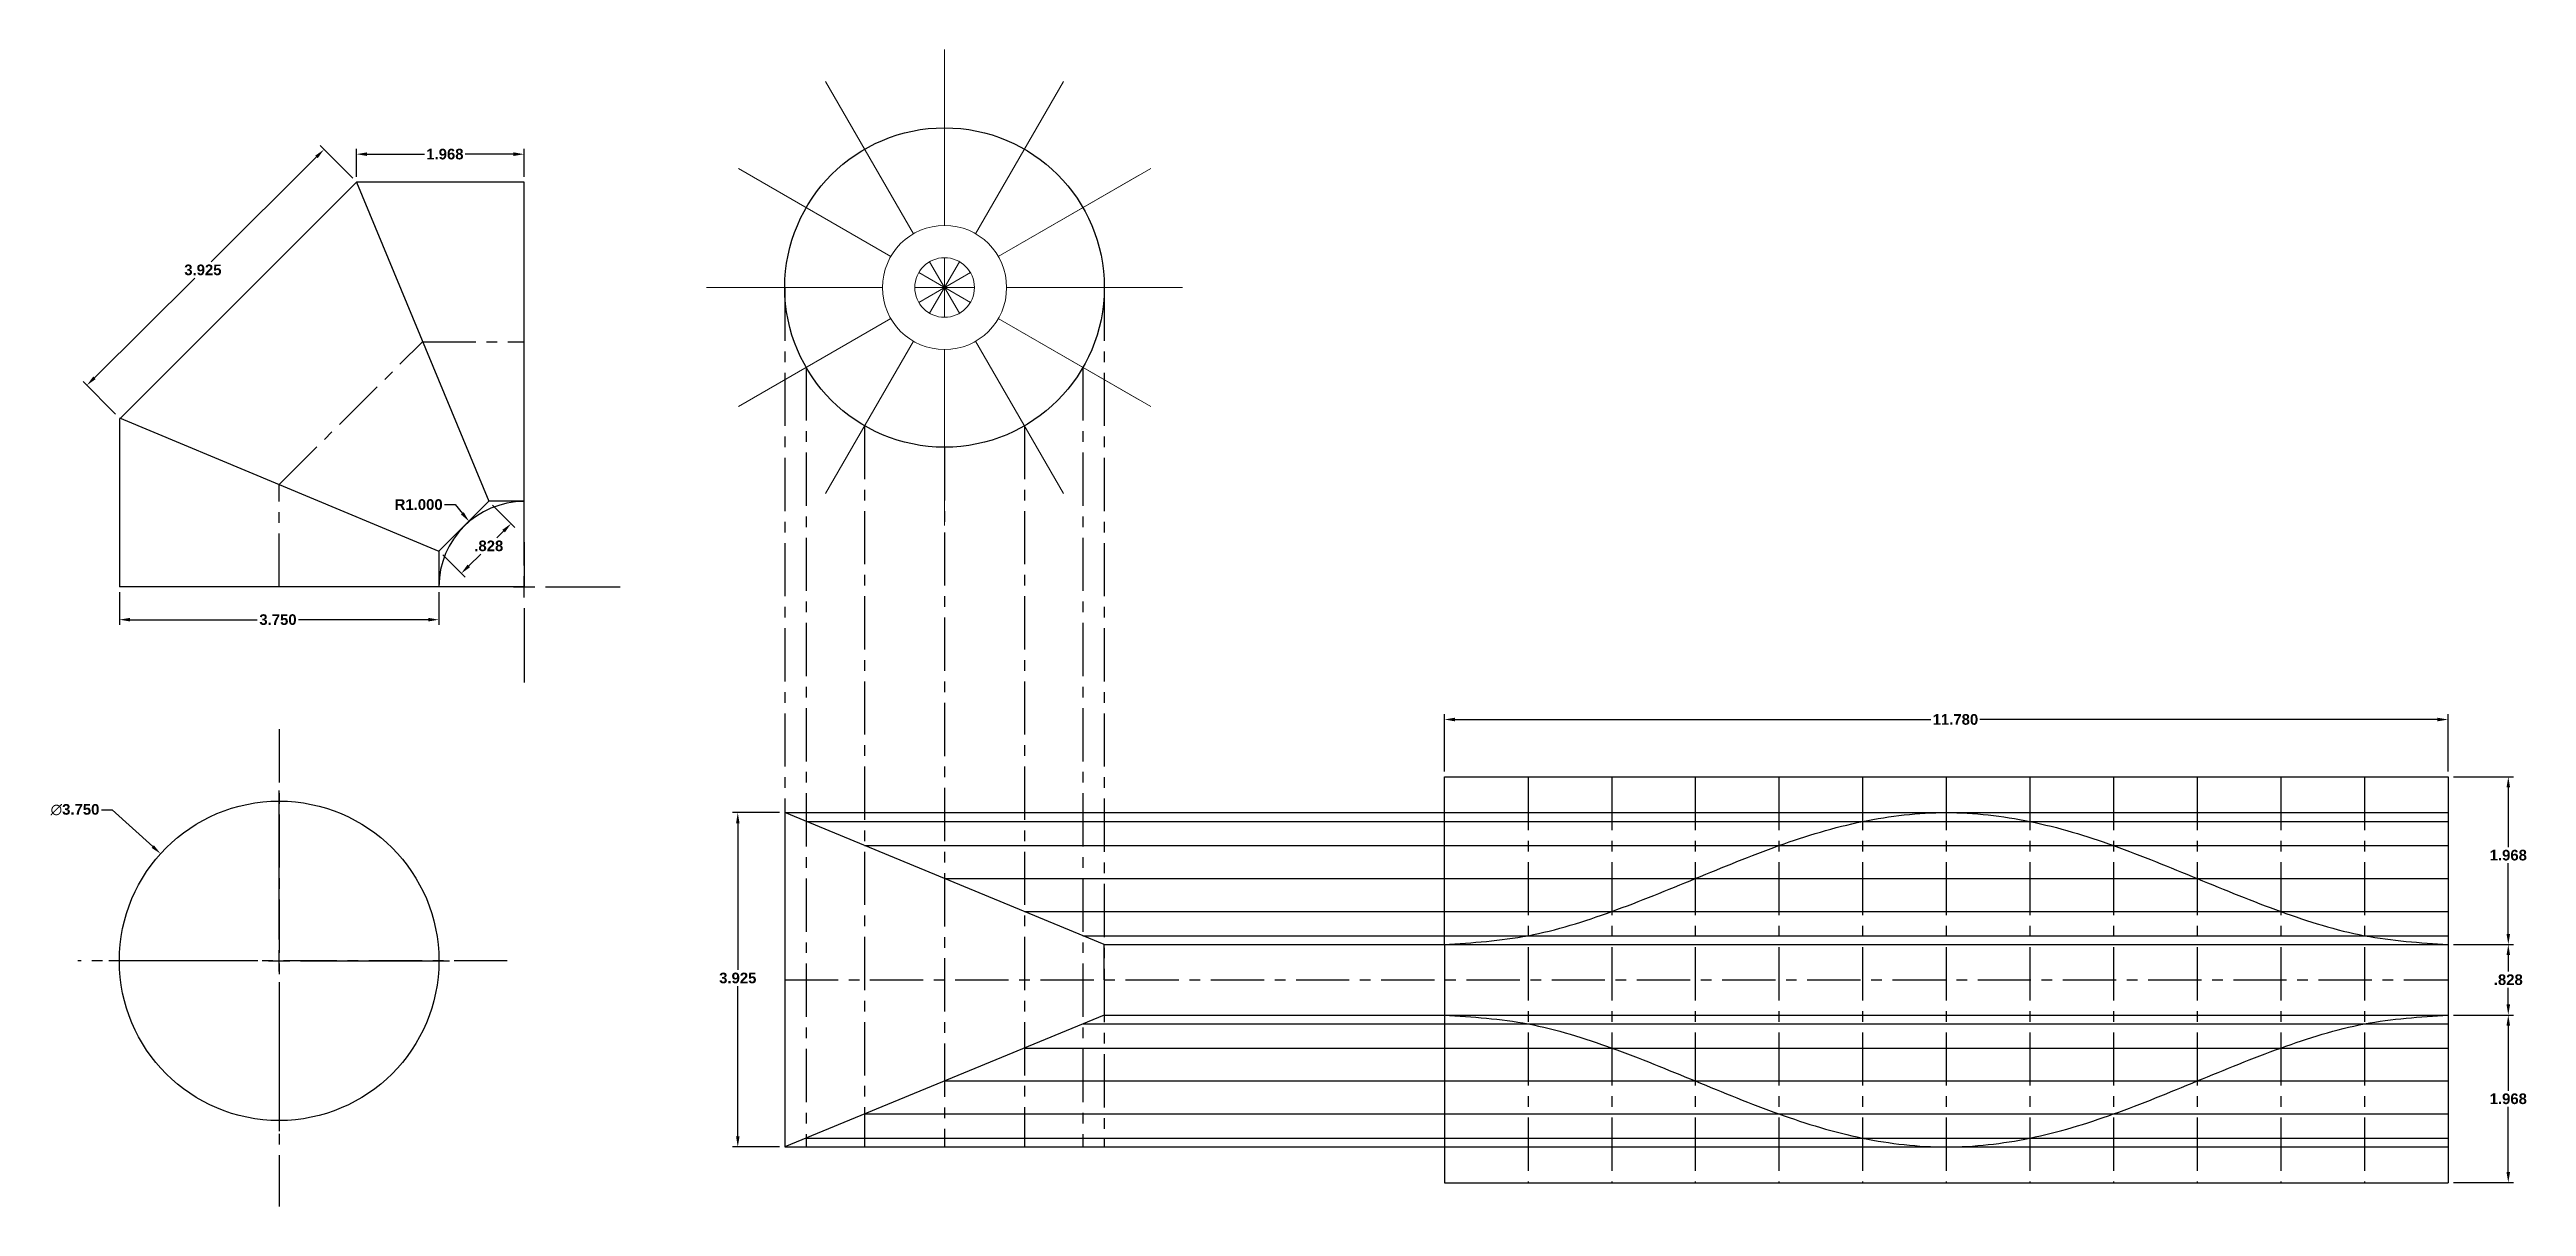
# Model space of a CAD drawing. Header units: inches. Extents: x -17.3 to 11.8, y -7.7 to 5.9.
import ezdxf

# ---------------------------------------------------------------- set-up
doc = ezdxf.new("R2010")
doc.units = ezdxf.units.IN
doc.header["$LTSCALE"] = 0.5
doc.header["$MEASUREMENT"] = 0
doc.linetypes.add('CENTER', pattern=[2, 1.25, -0.25, 0.25, -0.25])
doc.layers.add('center lines', color=2, linetype='CENTER', lineweight=25)
doc.layers.add('hatch', color=1, linetype='Continuous', lineweight=18)
doc.layers.add('conline', color=7, linetype='Continuous', lineweight=25, plot=False)
doc.layers.add('viewport', color=6, linetype='Continuous', lineweight=25, plot=False)
doc.styles.get("Standard").update_dxf_attribs({"font": 'arialbd.ttf'})
doc.dimstyles.new('ANSI', dxfattribs={"dimtxt": 0.125, "dimasz": 0.125, "dimexe": 0.0625, "dimexo": 0.0625, "dimgap": 0.03125, "dimtad": 0, "dimtih": 1, "dimtoh": 1, "dimdec": 3, "dimzin": 4, "dimdsep": 46, "dimtxsty": 'Standard', "dimcen": -0.125, "dimclrd": 256, "dimclre": 256, "dimclrt": 256, "dimadec": 0, "dimazin": 0, "dimtfac": 1, "dimtdec": 3, "dimtofl": 0, "dimtmove": 0, "dimatfit": 3, "dimfxl": 1, "dimtzin": 0, "dimlwd": -1, "dimlwe": -1, "dimarcsym": 0})

# ---------------------------------------------------------------- blocks, each defined once
blk = doc.blocks.new('*D6')
at = {"layer": 'conline', "transparency": 16777216}
for p, q in [((-16.441, -0.473), (-16.441, -0.86)), ((-12.691, -0.473), (-12.691, -0.86)), ((-16.316, -0.798), (-14.823, -0.798)), ((-12.816, -0.798), (-14.338, -0.798))]:
    blk.add_line(p, q, dxfattribs=at)
for points in [[(-16.316, -0.777), (-16.316, -0.819), (-16.441, -0.798)], [(-12.816, -0.777), (-12.816, -0.819), (-12.691, -0.798)]]:
    blk.add_solid(points, dxfattribs=at)
at = {"layer": 'Defpoints', "color": 0, "transparency": 16777216}
for p in [(-16.441, -0.411), (-12.691, -0.411), (-12.691, -0.798)]:
    blk.add_point(p, dxfattribs=at)
at = {"layer": 'conline', "transparency": 16777216, "insert": (-14.58, -0.798), "char_height": 0.125, "attachment_point": 5}
blk.add_mtext('3.750', dxfattribs=at)
blk = doc.blocks.new('*D7')
at = {"layer": 'conline', "transparency": 16777216}
for p, q in [((-13.703, 4.384), (-14.084, 4.767)), ((-14.129, 4.634), (-15.365, 3.403)), ((-16.734, 2.042), (-15.556, 3.213)), ((-16.485, 1.615), (-16.866, 1.998))]:
    blk.add_line(p, q, dxfattribs=at)
for points in [[(-14.143, 4.649), (-14.114, 4.619), (-14.04, 4.722)], [(-16.748, 2.057), (-16.719, 2.027), (-16.822, 1.954)]]:
    blk.add_solid(points, dxfattribs=at)
at = {"layer": 'Defpoints', "color": 0, "transparency": 16777216}
for p in [(-14.04, 4.722), (-13.659, 4.339), (-16.441, 1.571)]:
    blk.add_point(p, dxfattribs=at)
at = {"layer": 'conline', "transparency": 16777216, "insert": (-15.461, 3.308), "char_height": 0.125, "attachment_point": 5}
blk.add_mtext('3.925', dxfattribs=at)
blk = doc.blocks.new('*D9')
at = {"layer": 'conline', "transparency": 16777216}
for p, q in [((-13.659, 4.402), (-13.659, 4.729)), ((-13.534, 4.667), (-12.86, 4.667)), ((-11.816, 4.667), (-12.382, 4.667)), ((-11.691, 4.402), (-11.691, 4.729))]:
    blk.add_line(p, q, dxfattribs=at)
for points in [[(-13.534, 4.688), (-13.534, 4.646), (-13.659, 4.667)], [(-11.816, 4.688), (-11.816, 4.646), (-11.691, 4.667)]]:
    blk.add_solid(points, dxfattribs=at)
at = {"layer": 'Defpoints', "color": 0, "transparency": 16777216}
for p in [(-11.691, 4.667), (-13.659, 4.339), (-11.691, 4.339)]:
    blk.add_point(p, dxfattribs=at)
at = {"layer": 'conline', "transparency": 16777216, "insert": (-12.621, 4.667), "char_height": 0.125, "attachment_point": 5}
blk.add_mtext('1.968', dxfattribs=at)
blk = doc.blocks.new('*D14')
at = {"layer": 'conline', "transparency": 16777216}
for p, q in [((-12.061, 0.548), (-11.799, 0.286)), ((-11.932, 0.242), (-12.01, 0.164)), ((-12.647, -0.038), (-12.385, -0.3)), ((-12.341, -0.167), (-12.201, -0.027))]:
    blk.add_line(p, q, dxfattribs=at)
for points in [[(-11.947, 0.257), (-11.917, 0.227), (-11.844, 0.33)], [(-12.356, -0.152), (-12.326, -0.182), (-12.429, -0.255)]]:
    blk.add_solid(points, dxfattribs=at)
at = {"layer": 'Defpoints', "color": 0, "transparency": 16777216}
for p in [(-12.106, 0.592), (-11.844, 0.33), (-12.691, 0.006)]:
    blk.add_point(p, dxfattribs=at)
at = {"layer": 'conline', "transparency": 16777216, "insert": (-12.106, 0.068), "char_height": 0.125, "attachment_point": 5}
blk.add_mtext('.828', dxfattribs=at)
blk = doc.blocks.new('*D15')
at = {"layer": 'conline', "transparency": 16777216}
for p, q in [((-11.691, -0.161), (-11.691, 0.714)), ((-12.627, 0.553), (-12.502, 0.553)), ((-12.502, 0.553), (-12.416, 0.45)), ((-11.691, -0.536), (-11.691, -0.286)), ((-11.941, -0.411), (-12.816, -0.411)), ((-11.816, -0.411), (-11.566, -0.411)), ((-11.441, -0.411), (-10.566, -0.411)), ((-11.691, -0.661), (-11.691, -1.536))]:
    blk.add_line(p, q, dxfattribs=at)
blk.add_solid([(-12.4, 0.464), (-12.432, 0.437), (-12.335, 0.354)], dxfattribs=at)
at = {"layer": 'Defpoints', "color": 0, "transparency": 16777216}
for p in [(-12.335, 0.354), (-11.691, -0.411)]:
    blk.add_point(p, dxfattribs=at)
at = {"layer": 'conline', "transparency": 16777216, "insert": (-12.929, 0.553), "char_height": 0.125, "attachment_point": 5}
blk.add_mtext('R1.000', dxfattribs=at)
blk = doc.blocks.new('*D29')
at = {"layer": 'conline', "transparency": 16777216}
for p, q in [((10.951, -2.643), (11.657, -2.643)), ((11.594, -2.768), (11.594, -3.468)), ((11.594, -4.486), (11.594, -3.658)), ((10.951, -4.611), (11.657, -4.611))]:
    blk.add_line(p, q, dxfattribs=at)
for points in [[(11.573, -2.768), (11.615, -2.768), (11.594, -2.643)], [(11.573, -4.486), (11.615, -4.486), (11.594, -4.611)]]:
    blk.add_solid(points, dxfattribs=at)
at = {"layer": 'Defpoints', "color": 0, "transparency": 16777216}
for p in [(10.888, -2.643), (10.888, -4.611), (11.594, -4.611)]:
    blk.add_point(p, dxfattribs=at)
at = {"layer": 'conline', "transparency": 16777216, "insert": (11.594, -3.563), "char_height": 0.125, "attachment_point": 5}
blk.add_mtext('1.968', dxfattribs=at)
blk = doc.blocks.new('*D31')
at = {"layer": 'conline', "transparency": 16777216}
for p, q in [((10.951, -4.611), (11.657, -4.611)), ((11.594, -4.736), (11.594, -4.93)), ((11.594, -5.314), (11.594, -5.12)), ((10.951, -5.439), (11.657, -5.439))]:
    blk.add_line(p, q, dxfattribs=at)
for points in [[(11.573, -4.736), (11.615, -4.736), (11.594, -4.611)], [(11.573, -5.314), (11.615, -5.314), (11.594, -5.439)]]:
    blk.add_solid(points, dxfattribs=at)
at = {"layer": 'Defpoints', "color": 0, "transparency": 16777216}
for p in [(10.888, -4.611), (10.888, -5.439), (11.594, -5.439)]:
    blk.add_point(p, dxfattribs=at)
at = {"layer": 'conline', "transparency": 16777216, "insert": (11.594, -5.025), "char_height": 0.125, "attachment_point": 5}
blk.add_mtext('.828', dxfattribs=at)
blk = doc.blocks.new('*D32')
at = {"layer": 'conline', "transparency": 16777216}
for p, q in [((10.951, -5.439), (11.657, -5.439)), ((11.594, -5.564), (11.594, -6.328)), ((11.594, -7.282), (11.594, -6.518)), ((10.951, -7.407), (11.657, -7.407))]:
    blk.add_line(p, q, dxfattribs=at)
for points in [[(11.573, -5.564), (11.615, -5.564), (11.594, -5.439)], [(11.573, -7.282), (11.615, -7.282), (11.594, -7.407)]]:
    blk.add_solid(points, dxfattribs=at)
at = {"layer": 'Defpoints', "color": 0, "transparency": 16777216}
for p in [(10.888, -5.439), (10.888, -7.407), (11.594, -7.407)]:
    blk.add_point(p, dxfattribs=at)
at = {"layer": 'conline', "transparency": 16777216, "insert": (11.594, -6.423), "char_height": 0.125, "attachment_point": 5}
blk.add_mtext('1.968', dxfattribs=at)
blk = doc.blocks.new('*D33')
at = {"layer": 'conline', "transparency": 16777216}
for p, q in [((-0.892, -2.581), (-0.892, -1.907)), ((-0.767, -1.97), (4.818, -1.97)), ((10.763, -1.97), (5.393, -1.97)), ((10.888, -2.581), (10.888, -1.907))]:
    blk.add_line(p, q, dxfattribs=at)
for points in [[(-0.767, -1.949), (-0.767, -1.991), (-0.892, -1.97)], [(10.763, -1.949), (10.763, -1.991), (10.888, -1.97)]]:
    blk.add_solid(points, dxfattribs=at)
at = {"layer": 'Defpoints', "color": 0, "transparency": 16777216}
for p in [(10.888, -1.97), (-0.892, -2.643), (10.888, -2.643)]:
    blk.add_point(p, dxfattribs=at)
at = {"layer": 'conline', "transparency": 16777216, "insert": (5.106, -1.97), "char_height": 0.125, "attachment_point": 5}
blk.add_mtext('11.780', dxfattribs=at)
blk = doc.blocks.new('*D34')
at = {"layer": 'conline', "transparency": 16777216}
for p, q in [((-8.695, -3.063), (-9.246, -3.063)), ((-9.184, -3.188), (-9.184, -4.91)), ((-9.184, -6.863), (-9.184, -5.1)), ((-8.695, -6.988), (-9.246, -6.988))]:
    blk.add_line(p, q, dxfattribs=at)
for points in [[(-9.204, -3.188), (-9.163, -3.188), (-9.184, -3.063)], [(-9.204, -6.863), (-9.163, -6.863), (-9.184, -6.988)]]:
    blk.add_solid(points, dxfattribs=at)
at = {"layer": 'Defpoints', "color": 0, "transparency": 16777216}
for p in [(-8.632, -3.063), (-9.184, -6.988), (-8.632, -6.988)]:
    blk.add_point(p, dxfattribs=at)
at = {"layer": 'conline', "transparency": 16777216, "insert": (-9.184, -5.005), "char_height": 0.125, "attachment_point": 5}
blk.add_mtext('3.925', dxfattribs=at)
blk = doc.blocks.new('*D35')
at = {"layer": 'conline', "transparency": 16777216}
for p, q in [((-14.566, -4.553), (-14.566, -2.803)), ((-16.652, -3.029), (-16.527, -3.029)), ((-16.527, -3.029), (-16.05, -3.461)), ((-14.816, -4.803), (-16.566, -4.803)), ((-14.691, -4.803), (-14.441, -4.803)), ((-14.566, -4.928), (-14.566, -4.678)), ((-14.316, -4.803), (-12.566, -4.803)), ((-14.566, -5.053), (-14.566, -6.803))]:
    blk.add_line(p, q, dxfattribs=at)
blk.add_solid([(-16.036, -3.446), (-16.063, -3.477), (-15.957, -3.545)], dxfattribs=at)
at = {"layer": 'Defpoints', "color": 0, "transparency": 16777216}
for p in [(-15.957, -3.545), (-13.176, -6.061)]:
    blk.add_point(p, dxfattribs=at)
at = {"layer": 'conline', "transparency": 16777216, "insert": (-16.962, -3.029), "char_height": 0.125, "attachment_point": 5}
blk.add_mtext('∅3.750', dxfattribs=at)

msp = doc.modelspace()

# ---------------------------------------------------------------- linework, layer by layer
at = {"layer": 'center lines'}
for p, q in [((-8.6323, 3.1016), (-8.6323, -6.9878)), ((-4.8823, 3.1016), (-4.8823, -6.9878)), ((-14.5664, 0.7886), (-12.8822, 2.4658)), ((-12.8822, 2.4658), (-11.6914, 2.4658)), ((-8.3811, 2.1641), (-8.3811, -6.9878)), ((-5.1335, 2.1641), (-5.1335, -6.9878)), ((-7.6948, 1.4778), (-7.6948, -6.9878)), ((-5.8198, 1.4778), (-5.8198, -6.9878)), ((-6.7573, 1.2266), (-6.7573, -6.9878)), ((-14.5664, -0.4107), (-14.5664, 0.7886)), ((-14.5664, -2.0832), (-14.5664, -7.6867)), ((0.09, -2.6433), (0.09, -7.4073)), ((1.0717, -2.6433), (1.0717, -7.4073)), ((2.0534, -2.6433), (2.0534, -7.4073)), ((3.035, -2.6433), (3.035, -7.4073)), ((4.0167, -2.6433), (4.0167, -7.4073)), ((4.9984, -2.6433), (4.9984, -7.4073)), ((5.98, -2.6433), (5.98, -7.4073)), ((6.9617, -2.6433), (6.9617, -7.4073)), ((7.9434, -2.6433), (7.9434, -7.4073)), ((8.925, -2.6433), (8.925, -7.4073)), ((9.9067, -2.6433), (9.9067, -7.4073)), ((-11.8889, -4.8029), (-16.9291, -4.8029)), ((-8.6323, -5.0253), (10.8884, -5.0253))]:
    msp.add_line(p, q, dxfattribs=at)
at = {"layer": 'conline'}
for p, q in [((-11.6914, 0.1111), (-11.6914, 0.5922)), ((-11.6914, 0.1111), (-11.6914, -0.4107)), ((-11.6914, -0.4107), (-12.6914, -0.4107)), ((-11.6914, -0.4078), (-11.6914, -0.4107)), ((-8.6323, -3.0628), (10.8884, -3.0628)), ((-8.3811, -3.1665), (10.8884, -3.1665)), ((-7.6948, -3.4499), (10.8884, -3.4499)), ((-6.7573, -3.8371), (10.8884, -3.8371)), ((-5.8198, -4.2242), (10.8884, -4.2242)), ((-5.1335, -4.5076), (10.8884, -4.5076)), ((-4.8823, -4.6113), (10.8884, -4.6113)), ((-4.8823, -5.4393), (10.8884, -5.4393)), ((-5.1335, -5.543), (10.8884, -5.543)), ((-5.8198, -5.8264), (10.8884, -5.8264)), ((-6.7573, -6.2136), (10.8884, -6.2136)), ((-7.6948, -6.6007), (10.8884, -6.6007)), ((-8.3811, -6.8841), (10.8884, -6.8841)), ((-8.6323, -6.9878), (10.8884, -6.9878))]:
    msp.add_line(p, q, dxfattribs=at)
at = {"layer": 'hatch'}
for p, q in [((-6.7573, 3.8302), (-6.7573, 5.8956)), ((-6.7573, 5.7305), (-6.7573, 3.8302)), ((-6.7573, 3.8302), (-6.7573, 5.7305)), ((-7.1216, 3.7326), (-8.1543, 5.5212)), ((-8.0718, 5.3783), (-7.1216, 3.7326)), ((-6.3929, 3.7326), (-5.3603, 5.5212)), ((-5.4428, 5.3783), (-6.3929, 3.7326)), ((-7.3883, 3.4659), (-9.1769, 4.4986)), ((-9.034, 4.4161), (-7.3883, 3.4659)), ((-6.1262, 3.4659), (-4.3376, 4.4986)), ((-4.4805, 4.4161), (-6.1262, 3.4659)), ((-6.4544, 3.2765), (-7.0602, 2.9267)), ((-6.4544, 2.9267), (-7.0602, 3.2765)), ((-7.0602, 2.9267), (-6.4544, 3.2765)), ((-7.0602, 3.2765), (-6.4544, 2.9267)), ((-6.5824, 3.4045), (-6.9322, 2.7987)), ((-6.5824, 2.7987), (-6.9322, 3.4045)), ((-6.9322, 2.7987), (-6.5824, 3.4045)), ((-6.9322, 3.4045), (-6.5824, 2.7987)), ((-6.7573, 3.1016), (-6.7573, 3.4513)), ((-6.7573, 2.7518), (-6.7573, 3.4513)), ((-6.7573, 3.4513), (-6.7573, 2.7518)), ((-7.486, 3.1016), (-9.5513, 3.1016)), ((-9.3862, 3.1016), (-7.486, 3.1016)), ((-6.4075, 3.1016), (-7.107, 3.1016)), ((-7.107, 3.1016), (-6.4075, 3.1016)), ((-4.1283, 3.1016), (-6.0286, 3.1016)), ((-6.0286, 3.1016), (-3.9633, 3.1016)), ((-7.3883, 2.7372), (-9.1769, 1.7046)), ((-9.034, 1.7871), (-7.3883, 2.7372)), ((-4.4805, 1.7871), (-6.1262, 2.7372)), ((-6.1262, 2.7372), (-4.3376, 1.7046)), ((-7.1216, 2.4705), (-8.1543, 0.6819)), ((-8.0718, 0.8248), (-7.1216, 2.4705)), ((-6.7573, 0.4726), (-6.7573, 2.3729)), ((-6.7573, 2.3729), (-6.7573, 0.3076)), ((-5.4428, 0.8248), (-6.3929, 2.4705)), ((-6.3929, 2.4705), (-5.3603, 0.6819))]:
    msp.add_line(p, q, dxfattribs=at)
for radius in [0.7287, 0.3498]:
    msp.add_circle((-6.7573, 3.1016), radius, dxfattribs=at)
at = {"layer": 'viewport'}
for p, q in [((-13.6589, 4.3393), (-12.1056, 0.5922)), ((-11.6914, 0.5922), (-11.6914, 4.3393)), ((-16.4414, 1.5708), (-12.6914, 0.0064)), ((-12.6914, -0.4107), (-16.4414, -0.4107)), ((-11.6914, -0.4107), (-11.6914, -0.4107)), ((-0.8916, -4.6113), (-0.8916, -2.6433)), ((-0.8916, -2.6433), (10.8884, -2.6433)), ((10.8884, -2.6433), (10.8884, -7.4073)), ((-8.6323, -3.0628), (-8.6323, -6.9878)), ((-4.8823, -4.6113), (-8.6323, -3.0628)), ((-4.8823, -5.0253), (-4.8823, -4.6113)), ((-0.8916, -4.6113), (-0.8916, -7.4073)), ((-4.8823, -5.0253), (-4.8823, -5.4393)), ((-4.8823, -5.4393), (-8.6323, -6.9878)), ((-0.8916, -7.4073), (10.8884, -7.4073))]:
    msp.add_line(p, q, dxfattribs=at)
for points in [[(-11.6914, 4.3393), (-13.6589, 4.3393), (-16.4414, 1.5568), (-16.4414, -0.4107)], [(-11.6914, 0.5922), (-12.1056, 0.5922), (-12.6914, 0.0064), (-12.6914, -0.4107)]]:
    msp.add_lwpolyline(points, dxfattribs=at)
for centre in [(-6.7573, 3.1016), (-14.5664, -4.8029)]:
    msp.add_circle(centre, 1.875, dxfattribs=at)
msp.add_arc((-11.6914, -0.4107), 1, 90, 180, dxfattribs=at)
for points in [[(-0.8916, -4.6113), (0.09, -4.5076), (1.0717, -4.2242), (2.0534, -3.8371), (3.035, -3.4499), (4.0167, -3.1665), (4.9984, -3.0628), (5.98, -3.1665), (6.9617, -3.4499), (7.9434, -3.8371), (8.925, -4.2242), (9.9067, -4.5076), (10.8884, -4.6113)], [(-0.8916, -5.4393), (0.09, -5.543), (1.0717, -5.8264), (2.0534, -6.2136), (3.035, -6.6007), (4.0167, -6.8841), (4.9984, -6.9878), (5.98, -6.8841), (6.9617, -6.6007), (7.9434, -6.2136), (8.925, -5.8264), (9.9067, -5.543), (10.8884, -5.4393)]]:
    msp.add_spline(points, degree=3, dxfattribs=at)

# ---------------------------------------------------------------- dimensions: what is measured, and where the dimension line sits
at = {"layer": 'conline'}
for base, p1, p2, angle, picture, middle, dimtype in [((-14.0399, 4.7222), (-16.4414, 1.5708), (-13.6589, 4.3393), 44.85592, '*D7', (-15.4609, 3.3084), 161), ((-11.8437, 0.3303), (-12.6914, 0.0064), (-12.1056, 0.5922), 45, '*D14', (-12.1056, 0.0684), 161), ((11.5941, -4.6113), (10.8884, -2.6433), (10.8884, -4.6113), 90, '*D29', (11.5941, -3.5627), 160), ((-9.1836, -6.9878), (-8.6323, -3.0628), (-8.6323, -6.9878), 90, '*D34', (-9.1836, -5.0047), 160)]:
    dim = msp.add_linear_dim(base=base, p1=p1, p2=p2, angle=angle, dimstyle='ANSI', dxfattribs=at)
    dim.commit()
    dim.dimension.update_dxf_attribs({"geometry": picture, "text_midpoint": middle, "dimtype": dimtype})
for base, p1, p2, picture, middle in [((-11.69138, 4.66693), (-13.65889, 4.3393), (-11.69138, 4.3393), '*D9', (-12.6206, 4.66693)), ((-12.6914, -0.7978), (-16.4414, -0.4107), (-12.6914, -0.4107), '*D6', (-14.5803, -0.7978)), ((10.8884, -1.9697), (-0.8916, -2.6433), (10.8884, -2.6433), '*D33', (5.1055, -1.9697))]:
    dim = msp.add_linear_dim(base=base, p1=p1, p2=p2, dimstyle='ANSI', dxfattribs=at)
    dim.commit()
    dim.dimension.update_dxf_attribs({"geometry": picture, "text_midpoint": middle, "dimtype": 160})
dim = msp.add_radius_dim(center=(-11.6914, -0.4107), mpoint=(-12.3352, 0.3545), dimstyle='ANSI', dxfattribs=at)
dim.commit()
dim.dimension.update_dxf_attribs({"geometry": '*D15', "text_midpoint": (-12.9292, 0.5528), "dimtype": 164})
dim = msp.add_diameter_dim_2p(p1=(-13.1759, -6.0607), p2=(-15.9568, -3.545), dimstyle='ANSI', dxfattribs=at)
dim.commit()
dim.dimension.update_dxf_attribs({"geometry": '*D35', "text_midpoint": (-16.9624, -3.0293), "dimtype": 163})
for base, p1, p2, picture, middle in [((11.5941, -5.4393), (10.8884, -4.6113), (10.8884, -5.4393), '*D31', (11.5941, -5.0253)), ((11.5941, -7.4073), (10.8884, -5.4393), (10.8884, -7.4073), '*D32', (11.5941, -6.4233))]:
    dim = msp.add_linear_dim(base=base, p1=p1, p2=p2, angle=90, dimstyle='ANSI', override={"dimtmove": 1}, dxfattribs=at)
    dim.commit()
    dim.dimension.update_dxf_attribs({"geometry": picture, "text_midpoint": middle})

doc.saveas('drawing.dxf')
